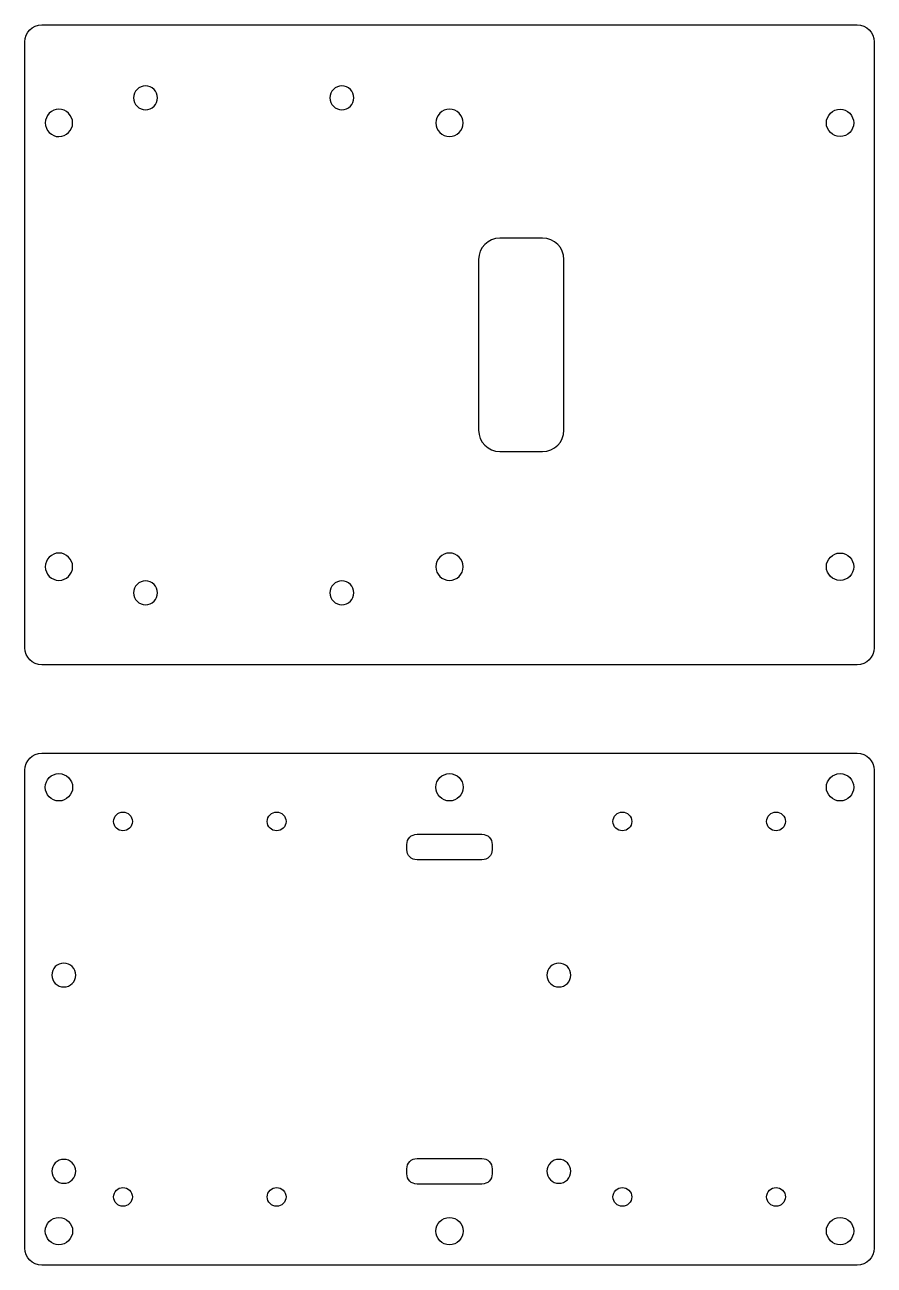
# Model space of a CAD drawing. Extents: x 37 to 222, y 56 to 202.
# Drawn here: x 36.8 to 136.3, y 56.4 to 201.8 of the extents above; entities that cross this region are included whole.
import ezdxf

# ---------------------------------------------------------------- set-up
doc = ezdxf.new("R2010")
doc.units = 0
doc.layers.add('Layer_1', color=7, linetype='CONTINUOUS')

msp = doc.modelspace()

# ---------------------------------------------------------------- linework, layer by layer
at = {"layer": 'Layer_1', "color": 7}
for p, q in [((38.769366, 201.796621), (134.268281, 201.796621)), ((38.769366, 201.796621), (38.769366, 201.796621)), ((36.769367, 128.796615), (36.769367, 199.796622)), ((136.268279, 199.796622), (136.268279, 128.796615)), ((50.918567, 194.637707), (50.918567, 194.637707)), ((73.918578, 194.637707), (73.918578, 194.637707)), ((39.169368, 190.296636), (39.169368, 190.296636)), ((84.918821, 190.296636), (84.918821, 190.296636)), ((133.868386, 190.296636), (133.868386, 190.296636)), ((97.431344, 176.796652), (92.431342, 176.796652)), ((97.431344, 176.796652), (97.431344, 176.796652)), ((89.931342, 174.296651), (89.931342, 154.296651)), ((99.931344, 154.296651), (99.931344, 174.296651)), ((92.431342, 151.796651), (97.431344, 151.796651)), ((39.169368, 138.296633), (39.169368, 138.296633)), ((84.918821, 138.296633), (84.918821, 138.296633)), ((133.868386, 138.296633), (133.868386, 138.296633)), ((50.918567, 136.637711), (50.918567, 136.637711)), ((73.918578, 136.637711), (73.918578, 136.637711)), ((134.268281, 126.796616), (38.769366, 126.796616)), ((38.769366, 116.444442), (134.268281, 116.444442)), ((38.769366, 116.444442), (38.769366, 116.444442)), ((36.769367, 58.444657), (36.769367, 114.444441)), ((136.268279, 114.444441), (136.268279, 58.444657)), ((42.36926, 112.444459), (42.36926, 112.444459)), ((88.11882, 112.444459), (88.11882, 112.444459)), ((133.868386, 112.444459), (133.868386, 112.444459)), ((49.369746, 108.444456), (49.369746, 108.444456)), ((67.369746, 108.444456), (67.369746, 108.444456)), ((107.867896, 108.444456), (107.867896, 108.444456)), ((125.867897, 108.444456), (125.867897, 108.444456)), ((82.718823, 106.94445), (90.318821, 106.94445)), ((82.718823, 106.94445), (82.718823, 106.94445)), ((81.518822, 105.144451), (81.518822, 105.74445)), ((91.518822, 105.74445), (91.518822, 105.144451)), ((90.318821, 103.944451), (82.718823, 103.944451)), ((42.733705, 90.444472), (42.733705, 90.444472)), ((100.733702, 90.444472), (100.733702, 90.444472)), ((82.718823, 68.944461), (90.318821, 68.944461)), ((82.718823, 68.944461), (82.718823, 68.944461)), ((42.733705, 67.444461), (42.733705, 67.444461)), ((81.518822, 67.144462), (81.518822, 67.744461)), ((91.518822, 67.744461), (91.518822, 67.144462)), ((100.733702, 67.444461), (100.733702, 67.444461)), ((90.318821, 65.944462), (82.718823, 65.944462)), ((49.369746, 64.444459), (49.369746, 64.444459)), ((67.369746, 64.444459), (67.369746, 64.444459)), ((107.867896, 64.444459), (107.867896, 64.444459)), ((125.867897, 64.444459), (125.867897, 64.444459)), ((42.36926, 60.444464), (42.36926, 60.444464)), ((88.11882, 60.444464), (88.11882, 60.444464)), ((133.868386, 60.444464), (133.868386, 60.444464)), ((134.268281, 56.444658), (38.769366, 56.444658))]:
    msp.add_line(p, q, dxfattribs=at)
for points in [[(36.769367, 199.796622), (36.769367, 200.904621), (37.661365, 201.796621), (38.769366, 201.796621)], [(134.268281, 201.796621), (135.376279, 201.796621), (136.268279, 200.904621), (136.268279, 199.796622)], [(49.928618, 194.227657), (49.666067, 193.965106), (49.518567, 193.609011), (49.518567, 193.237707)], [(50.918567, 194.637707), (50.547264, 194.637707), (50.191169, 194.490208), (49.928618, 194.227657)], [(51.908517, 194.227657), (51.645966, 194.490208), (51.28987, 194.637707), (50.918567, 194.637707)], [(52.318567, 193.237707), (52.318567, 193.609011), (52.171068, 193.965106), (51.908517, 194.227657)], [(72.928628, 194.227657), (72.666077, 193.965106), (72.518578, 193.609011), (72.518578, 193.237707)], [(73.918578, 194.637707), (73.547275, 194.637707), (73.191179, 194.490208), (72.928628, 194.227657)], [(74.908527, 194.227657), (74.645976, 194.490208), (74.289881, 194.637707), (73.918578, 194.637707)], [(75.318578, 193.237707), (75.318578, 193.609011), (75.171078, 193.965106), (74.908527, 194.227657)], [(40.769371, 191.896638), (40.345023, 191.896639), (39.938056, 191.728068), (39.637997, 191.428009)], [(41.900742, 191.428008), (41.600684, 191.728067), (41.193717, 191.896638), (40.769371, 191.896638)], [(49.518567, 193.237707), (49.518567, 192.866404), (49.666067, 192.510309), (49.928618, 192.247758)], [(49.928618, 192.247758), (50.191169, 191.985207), (50.547264, 191.837707), (50.918567, 191.837707)], [(50.918567, 191.837707), (51.28987, 191.837707), (51.645966, 191.985207), (51.908517, 192.247758)], [(51.908517, 192.247758), (52.171068, 192.510309), (52.318567, 192.866404), (52.318567, 193.237707)], [(72.518578, 193.237707), (72.518578, 192.866404), (72.666077, 192.510309), (72.928628, 192.247758)], [(72.928628, 192.247758), (73.191179, 191.985207), (73.547275, 191.837707), (73.918578, 191.837707)], [(73.918578, 191.837707), (74.289881, 191.837707), (74.645976, 191.985207), (74.908527, 192.247758)], [(74.908527, 192.247758), (75.171078, 192.510309), (75.318578, 192.866404), (75.318578, 193.237707)], [(86.518821, 191.896638), (86.094474, 191.896638), (85.687507, 191.728067), (85.387449, 191.428008)], [(87.650192, 191.428008), (87.350134, 191.728067), (86.943167, 191.896638), (86.518821, 191.896638)], [(131.137015, 191.428008), (131.437073, 191.728067), (131.844039, 191.896638), (132.268386, 191.896638)], [(132.268386, 191.896638), (132.692733, 191.896638), (133.099699, 191.728067), (133.399758, 191.428008)], [(39.637997, 191.428009), (39.337939, 191.12795), (39.169368, 190.720983), (39.169368, 190.296636)], [(42.36937, 190.296636), (42.369371, 190.720983), (42.2008, 191.127949), (41.900742, 191.428008)], [(85.387449, 191.428008), (85.087391, 191.127949), (84.91882, 190.720983), (84.918821, 190.296636)], [(88.11882, 190.296636), (88.118821, 190.720983), (87.95025, 191.127949), (87.650192, 191.428008)], [(130.668387, 190.296636), (130.668386, 190.720983), (130.836957, 191.127949), (131.137015, 191.428008)], [(133.399758, 191.428008), (133.699816, 191.127949), (133.868386, 190.720983), (133.868386, 190.296636)], [(39.169368, 190.296636), (39.169368, 189.872289), (39.33794, 189.465323), (39.637998, 189.165264)], [(39.637998, 189.165264), (39.938057, 188.865206), (40.345024, 188.696636), (40.769371, 188.696636)], [(40.769371, 188.696636), (41.653026, 188.696636), (42.36937, 189.412981), (42.36937, 190.296636)], [(84.918821, 190.296636), (84.918821, 189.412981), (85.635165, 188.696636), (86.518821, 188.696636)], [(86.518821, 188.696636), (87.402476, 188.696636), (88.11882, 189.412981), (88.11882, 190.296636)], [(132.268386, 188.696636), (131.384731, 188.696636), (130.668387, 189.412981), (130.668387, 190.296636)], [(133.868386, 190.296636), (133.868386, 189.412981), (133.152041, 188.696636), (132.268386, 188.696636)], [(92.431342, 176.796652), (91.046342, 176.796652), (89.931342, 175.681651), (89.931342, 174.296651)], [(99.931344, 174.296651), (99.931344, 175.681651), (98.816343, 176.796652), (97.431344, 176.796652)], [(89.931342, 154.296651), (89.931342, 152.911651), (91.046342, 151.796651), (92.431342, 151.796651)], [(97.431344, 151.796651), (98.816343, 151.796651), (99.931344, 152.911651), (99.931344, 154.296651)], [(40.769371, 139.896632), (40.345024, 139.896633), (39.938057, 139.728062), (39.637998, 139.428004)], [(42.36937, 138.296633), (42.36937, 139.180288), (41.653026, 139.896632), (40.769371, 139.896632)], [(86.518821, 139.896632), (85.635165, 139.896632), (84.918821, 139.180288), (84.918821, 138.296633)], [(88.11882, 138.296633), (88.11882, 139.180288), (87.402476, 139.896632), (86.518821, 139.896632)], [(130.668387, 138.296633), (130.668387, 139.180288), (131.384731, 139.896632), (132.268386, 139.896632)], [(132.268386, 139.896632), (133.152041, 139.896632), (133.868386, 139.180288), (133.868386, 138.296633)], [(39.637998, 139.428004), (39.33794, 139.127946), (39.169368, 138.720979), (39.169368, 138.296633)], [(39.169368, 138.296633), (39.169368, 137.872286), (39.33794, 137.465319), (39.637998, 137.165261)], [(40.769371, 136.696633), (41.653026, 136.696633), (42.36937, 137.412977), (42.36937, 138.296633)], [(84.918821, 138.296633), (84.918821, 137.412977), (85.635165, 136.696633), (86.518821, 136.696633)], [(86.518821, 136.696633), (87.402476, 136.696633), (88.11882, 137.412977), (88.11882, 138.296633)], [(132.268386, 136.696633), (131.384731, 136.696633), (130.668387, 137.412977), (130.668387, 138.296633)], [(133.868386, 138.296633), (133.868386, 137.412977), (133.152041, 136.696633), (132.268386, 136.696633)], [(39.637998, 137.165261), (39.938057, 136.865203), (40.345024, 136.696632), (40.769371, 136.696633)], [(50.918567, 136.637711), (50.547264, 136.637711), (50.191169, 136.490211), (49.928618, 136.22766)], [(51.908517, 136.22766), (51.645966, 136.490211), (51.28987, 136.637711), (50.918567, 136.637711)], [(73.918578, 136.637711), (73.547275, 136.637711), (73.191179, 136.490211), (72.928628, 136.22766)], [(74.908527, 136.22766), (74.645976, 136.490211), (74.289881, 136.637711), (73.918578, 136.637711)], [(49.928618, 136.22766), (49.666067, 135.965109), (49.518567, 135.609014), (49.518567, 135.237711)], [(49.518567, 135.237711), (49.518567, 134.866407), (49.666067, 134.510312), (49.928618, 134.247761)], [(52.318567, 135.237711), (52.318567, 135.609014), (52.171068, 135.965109), (51.908517, 136.22766)], [(51.908517, 134.247761), (52.171068, 134.510312), (52.318567, 134.866407), (52.318567, 135.237711)], [(72.928628, 136.22766), (72.666077, 135.965109), (72.518578, 135.609014), (72.518578, 135.237711)], [(72.518578, 135.237711), (72.518578, 134.866407), (72.666077, 134.510312), (72.928628, 134.247761)], [(75.318578, 135.237711), (75.318578, 135.609014), (75.171078, 135.965109), (74.908527, 136.22766)], [(74.908527, 134.247761), (75.171078, 134.510312), (75.318578, 134.866407), (75.318578, 135.237711)], [(49.928618, 134.247761), (50.191169, 133.98521), (50.547264, 133.837711), (50.918567, 133.837711)], [(50.918567, 133.837711), (51.28987, 133.837711), (51.645966, 133.98521), (51.908517, 134.247761)], [(72.928628, 134.247761), (73.191179, 133.98521), (73.547275, 133.837711), (73.918578, 133.837711)], [(73.918578, 133.837711), (74.289881, 133.837711), (74.645976, 133.98521), (74.908527, 134.247761)], [(38.769366, 126.796616), (37.661365, 126.796616), (36.769367, 127.688616), (36.769367, 128.796615)], [(136.268279, 128.796615), (136.268279, 127.688616), (135.376279, 126.796616), (134.268281, 126.796616)], [(36.769367, 114.444441), (36.769367, 115.552442), (37.661367, 116.444442), (38.769366, 116.444442)], [(134.268281, 116.444442), (135.376279, 116.444442), (136.268279, 115.552442), (136.268279, 114.444441)], [(39.169261, 112.444459), (39.169261, 113.328114), (39.885605, 114.044458), (40.769261, 114.044459)], [(40.769261, 114.044459), (41.652916, 114.044458), (42.36926, 113.328114), (42.36926, 112.444459)], [(84.918821, 112.444459), (84.918821, 113.328114), (85.635165, 114.044458), (86.518821, 114.044459)], [(86.518821, 114.044459), (87.402476, 114.044458), (88.11882, 113.328114), (88.11882, 112.444459)], [(130.668387, 112.444459), (130.668387, 113.328114), (131.384731, 114.044458), (132.268386, 114.044459)], [(132.268386, 114.044459), (133.152041, 114.044458), (133.868386, 113.328114), (133.868386, 112.444459)], [(40.769261, 110.844459), (39.885605, 110.84446), (39.169261, 111.560804), (39.169261, 112.444459)], [(42.36926, 112.444459), (42.36926, 111.560804), (41.652916, 110.84446), (40.769261, 110.844459)], [(86.518821, 110.844459), (85.635165, 110.84446), (84.918821, 111.560804), (84.918821, 112.444459)], [(88.11882, 112.444459), (88.11882, 111.560804), (87.402476, 110.84446), (86.518821, 110.844459)], [(132.268386, 110.844459), (131.384731, 110.84446), (130.668387, 111.560804), (130.668387, 112.444459)], [(133.868386, 112.444459), (133.868386, 111.560804), (133.152041, 110.84446), (132.268386, 110.844459)], [(47.169747, 108.444456), (47.169747, 109.051968), (47.662233, 109.544455), (48.269745, 109.544456)], [(48.269745, 109.544456), (48.561483, 109.544456), (48.841273, 109.428564), (49.047563, 109.222274)], [(49.047563, 109.222274), (49.253853, 109.015984), (49.369746, 108.736194), (49.369746, 108.444456)], [(65.169745, 108.444456), (65.169745, 108.736194), (65.285638, 109.015984), (65.491928, 109.222274)], [(65.491928, 109.222274), (65.698218, 109.428564), (65.978007, 109.544456), (66.269746, 109.544456)], [(66.269746, 109.544456), (66.561484, 109.544456), (66.841274, 109.428564), (67.047564, 109.222274)], [(67.047564, 109.222274), (67.253854, 109.015984), (67.369747, 108.736194), (67.369746, 108.444456)], [(105.667897, 108.444456), (105.667897, 109.051968), (106.160383, 109.544455), (106.767895, 109.544456)], [(106.767895, 109.544456), (107.059634, 109.544456), (107.339423, 109.428564), (107.545713, 109.222274)], [(107.545713, 109.222274), (107.752004, 109.015984), (107.867896, 108.736194), (107.867896, 108.444456)], [(123.667895, 108.444456), (123.667895, 108.736194), (123.783788, 109.015984), (123.990078, 109.222274)], [(123.990078, 109.222274), (124.196368, 109.428564), (124.476158, 109.544456), (124.767896, 109.544456)], [(124.767896, 109.544456), (125.059634, 109.544456), (125.339424, 109.428564), (125.545714, 109.222274)], [(125.545714, 109.222274), (125.752004, 109.015984), (125.867897, 108.736194), (125.867897, 108.444456)], [(48.269745, 107.344458), (47.662234, 107.344459), (47.169749, 107.836944), (47.169747, 108.444456)], [(49.369746, 108.444456), (49.369745, 107.836943), (48.877258, 107.344458), (48.269745, 107.344458)], [(66.269746, 107.344458), (65.662233, 107.344458), (65.169746, 107.836943), (65.169745, 108.444456)], [(67.369746, 108.444456), (67.369745, 107.836943), (66.877258, 107.344458), (66.269746, 107.344458)], [(106.767895, 107.344458), (106.160384, 107.344459), (105.667899, 107.836944), (105.667897, 108.444456)], [(107.867896, 108.444456), (107.867895, 107.836943), (107.375408, 107.344458), (106.767895, 107.344458)], [(124.767896, 107.344458), (124.160383, 107.344458), (123.667897, 107.836943), (123.667895, 108.444456)], [(125.867897, 108.444456), (125.867895, 107.836943), (125.375409, 107.344458), (124.767896, 107.344458)], [(81.518822, 105.74445), (81.518822, 106.40925), (82.054023, 106.94445), (82.718823, 106.94445)], [(90.318821, 106.94445), (90.983621, 106.94445), (91.518822, 106.40925), (91.518822, 105.74445)], [(82.718823, 103.944451), (82.054023, 103.944451), (81.518822, 104.479651), (81.518822, 105.144451)], [(91.518822, 105.144451), (91.518822, 104.479651), (90.983621, 103.944451), (90.318821, 103.944451)], [(41.333705, 91.844472), (40.962402, 91.844472), (40.606306, 91.696972), (40.343756, 91.434421)], [(42.323655, 91.434421), (42.061104, 91.696972), (41.705008, 91.844472), (41.333705, 91.844472)], [(99.333702, 91.844472), (98.962399, 91.844472), (98.606303, 91.696972), (98.343752, 91.434421)], [(100.323651, 91.434421), (100.061101, 91.696972), (99.705005, 91.844472), (99.333702, 91.844472)], [(40.343756, 91.434421), (40.081205, 91.17187), (39.933705, 90.815775), (39.933705, 90.444472)], [(39.933705, 90.444472), (39.933705, 90.073169), (40.081205, 89.717073), (40.343756, 89.454522)], [(42.733705, 90.444472), (42.733705, 90.815775), (42.586205, 91.17187), (42.323655, 91.434421)], [(42.323655, 89.454522), (42.586205, 89.717073), (42.733705, 90.073169), (42.733705, 90.444472)], [(98.343752, 91.434421), (98.081201, 91.17187), (97.933702, 90.815775), (97.933702, 90.444472)], [(97.933702, 90.444472), (97.933702, 90.073169), (98.081201, 89.717073), (98.343752, 89.454522)], [(100.733702, 90.444472), (100.733702, 90.815775), (100.586202, 91.17187), (100.323651, 91.434421)], [(100.323651, 89.454522), (100.586202, 89.717073), (100.733702, 90.073169), (100.733702, 90.444472)], [(40.343756, 89.454522), (40.606306, 89.191971), (40.962402, 89.044472), (41.333705, 89.044472)], [(41.333705, 89.044472), (41.705008, 89.044472), (42.061104, 89.191971), (42.323655, 89.454522)], [(98.343752, 89.454522), (98.606303, 89.191971), (98.962399, 89.044472), (99.333702, 89.044472)], [(99.333702, 89.044472), (99.705005, 89.044472), (100.061101, 89.191971), (100.323651, 89.454522)], [(40.343756, 68.434411), (40.081205, 68.17186), (39.933705, 67.815765), (39.933705, 67.444461)], [(41.333705, 68.844461), (40.962402, 68.844461), (40.606306, 68.696962), (40.343756, 68.434411)], [(42.323655, 68.434411), (42.061104, 68.696962), (41.705008, 68.844461), (41.333705, 68.844461)], [(42.733705, 67.444461), (42.733705, 67.815765), (42.586205, 68.17186), (42.323655, 68.434411)], [(81.518822, 67.744461), (81.518822, 68.409261), (82.054023, 68.944461), (82.718823, 68.944461)], [(90.318821, 68.944461), (90.983621, 68.944461), (91.518822, 68.409261), (91.518822, 67.744461)], [(98.343752, 68.434411), (98.081201, 68.17186), (97.933702, 67.815765), (97.933702, 67.444461)], [(99.333702, 68.844461), (98.962399, 68.844461), (98.606303, 68.696962), (98.343752, 68.434411)], [(100.323651, 68.434411), (100.061101, 68.696962), (99.705005, 68.844461), (99.333702, 68.844461)], [(100.733702, 67.444461), (100.733702, 67.815765), (100.586202, 68.17186), (100.323651, 68.434411)], [(39.933705, 67.444461), (39.933705, 67.073158), (40.081205, 66.717063), (40.343756, 66.454512)], [(42.323655, 66.454512), (42.586205, 66.717063), (42.733705, 67.073158), (42.733705, 67.444461)], [(82.718823, 65.944462), (82.054023, 65.944462), (81.518822, 66.479662), (81.518822, 67.144462)], [(91.518822, 67.144462), (91.518822, 66.479662), (90.983621, 65.944462), (90.318821, 65.944462)], [(97.933702, 67.444461), (97.933702, 67.073158), (98.081201, 66.717063), (98.343752, 66.454512)], [(100.323651, 66.454512), (100.586202, 66.717063), (100.733702, 67.073158), (100.733702, 67.444461)], [(40.343756, 66.454512), (40.606306, 66.191961), (40.962402, 66.044461), (41.333705, 66.044461)], [(41.333705, 66.044461), (41.705008, 66.044461), (42.061104, 66.191961), (42.323655, 66.454512)], [(47.169747, 64.444459), (47.169747, 65.051972), (47.662233, 65.544458), (48.269745, 65.54446)], [(48.269745, 65.54446), (48.561483, 65.54446), (48.841273, 65.428567), (49.047563, 65.222277)], [(65.491928, 65.222277), (65.698218, 65.428567), (65.978007, 65.54446), (66.269746, 65.54446)], [(66.269746, 65.54446), (66.561484, 65.54446), (66.841274, 65.428567), (67.047564, 65.222277)], [(98.343752, 66.454512), (98.606303, 66.191961), (98.962399, 66.044461), (99.333702, 66.044461)], [(99.333702, 66.044461), (99.705005, 66.044461), (100.061101, 66.191961), (100.323651, 66.454512)], [(105.667897, 64.444459), (105.667897, 65.051972), (106.160383, 65.544458), (106.767895, 65.54446)], [(106.767895, 65.54446), (107.059634, 65.54446), (107.339423, 65.428567), (107.545713, 65.222277)], [(123.990078, 65.222277), (124.196368, 65.428567), (124.476158, 65.54446), (124.767896, 65.54446)], [(124.767896, 65.54446), (125.059634, 65.54446), (125.339424, 65.428567), (125.545714, 65.222277)], [(48.269745, 63.344461), (47.662234, 63.344462), (47.169749, 63.836947), (47.169747, 64.444459)], [(49.369746, 64.444459), (49.369745, 63.836946), (48.877258, 63.344461), (48.269745, 63.344461)], [(49.047563, 65.222277), (49.253853, 65.015987), (49.369746, 64.736197), (49.369746, 64.444459)], [(65.169745, 64.444459), (65.169745, 64.736197), (65.285638, 65.015987), (65.491928, 65.222277)], [(66.269746, 63.344461), (65.662233, 63.344461), (65.169746, 63.836946), (65.169745, 64.444459)], [(67.369746, 64.444459), (67.369745, 63.836946), (66.877258, 63.344461), (66.269746, 63.344461)], [(67.047564, 65.222277), (67.253854, 65.015987), (67.369747, 64.736197), (67.369746, 64.444459)], [(106.767895, 63.344461), (106.160384, 63.344462), (105.667899, 63.836947), (105.667897, 64.444459)], [(107.867896, 64.444459), (107.867895, 63.836946), (107.375408, 63.344461), (106.767895, 63.344461)], [(107.545713, 65.222277), (107.752004, 65.015987), (107.867896, 64.736197), (107.867896, 64.444459)], [(123.667895, 64.444459), (123.667895, 64.736197), (123.783788, 65.015987), (123.990078, 65.222277)], [(124.767896, 63.344461), (124.160383, 63.344461), (123.667897, 63.836946), (123.667895, 64.444459)], [(125.867897, 64.444459), (125.867895, 63.836946), (125.375409, 63.344461), (124.767896, 63.344461)], [(125.545714, 65.222277), (125.752004, 65.015987), (125.867897, 64.736197), (125.867897, 64.444459)], [(39.169261, 60.444464), (39.169261, 61.328119), (39.885605, 62.044464), (40.769261, 62.044464)], [(40.769261, 62.044464), (41.652916, 62.044464), (42.36926, 61.328119), (42.36926, 60.444464)], [(84.918821, 60.444464), (84.918821, 61.328119), (85.635165, 62.044464), (86.518821, 62.044464)], [(86.518821, 62.044464), (87.402476, 62.044464), (88.11882, 61.328119), (88.11882, 60.444464)], [(130.668387, 60.444464), (130.668387, 61.328119), (131.384731, 62.044464), (132.268386, 62.044464)], [(132.268386, 62.044464), (133.152041, 62.044464), (133.868386, 61.328119), (133.868386, 60.444464)], [(39.637889, 59.313092), (39.337831, 59.613151), (39.16926, 60.020117), (39.169261, 60.444464)], [(42.36926, 60.444464), (42.369261, 60.020117), (42.20069, 59.613151), (41.900632, 59.313092)], [(85.387449, 59.313092), (85.087391, 59.613151), (84.91882, 60.020117), (84.918821, 60.444464)], [(88.11882, 60.444464), (88.118821, 60.020117), (87.95025, 59.613151), (87.650192, 59.313092)], [(131.137015, 59.313092), (130.836957, 59.613151), (130.668386, 60.020117), (130.668387, 60.444464)], [(133.868386, 60.444464), (133.868386, 60.020117), (133.699816, 59.613151), (133.399758, 59.313092)], [(38.769366, 56.444658), (37.661367, 56.444658), (36.769367, 57.336658), (36.769367, 58.444657)], [(40.769261, 58.844462), (40.344914, 58.844462), (39.937947, 59.013033), (39.637889, 59.313092)], [(41.900632, 59.313092), (41.600574, 59.013033), (41.193607, 58.844462), (40.769261, 58.844462)], [(86.518821, 58.844462), (86.094474, 58.844462), (85.687507, 59.013033), (85.387449, 59.313092)], [(87.650192, 59.313092), (87.350134, 59.013033), (86.943167, 58.844462), (86.518821, 58.844462)], [(132.268386, 58.844462), (131.844039, 58.844462), (131.437073, 59.013033), (131.137015, 59.313092)], [(133.399758, 59.313092), (133.099699, 59.013033), (132.692733, 58.844462), (132.268386, 58.844462)], [(136.268279, 58.444657), (136.268279, 57.336658), (135.376279, 56.444658), (134.268281, 56.444658)]]:
    msp.add_open_spline(points, degree=3, dxfattribs=at)

doc.saveas('drawing.dxf')
